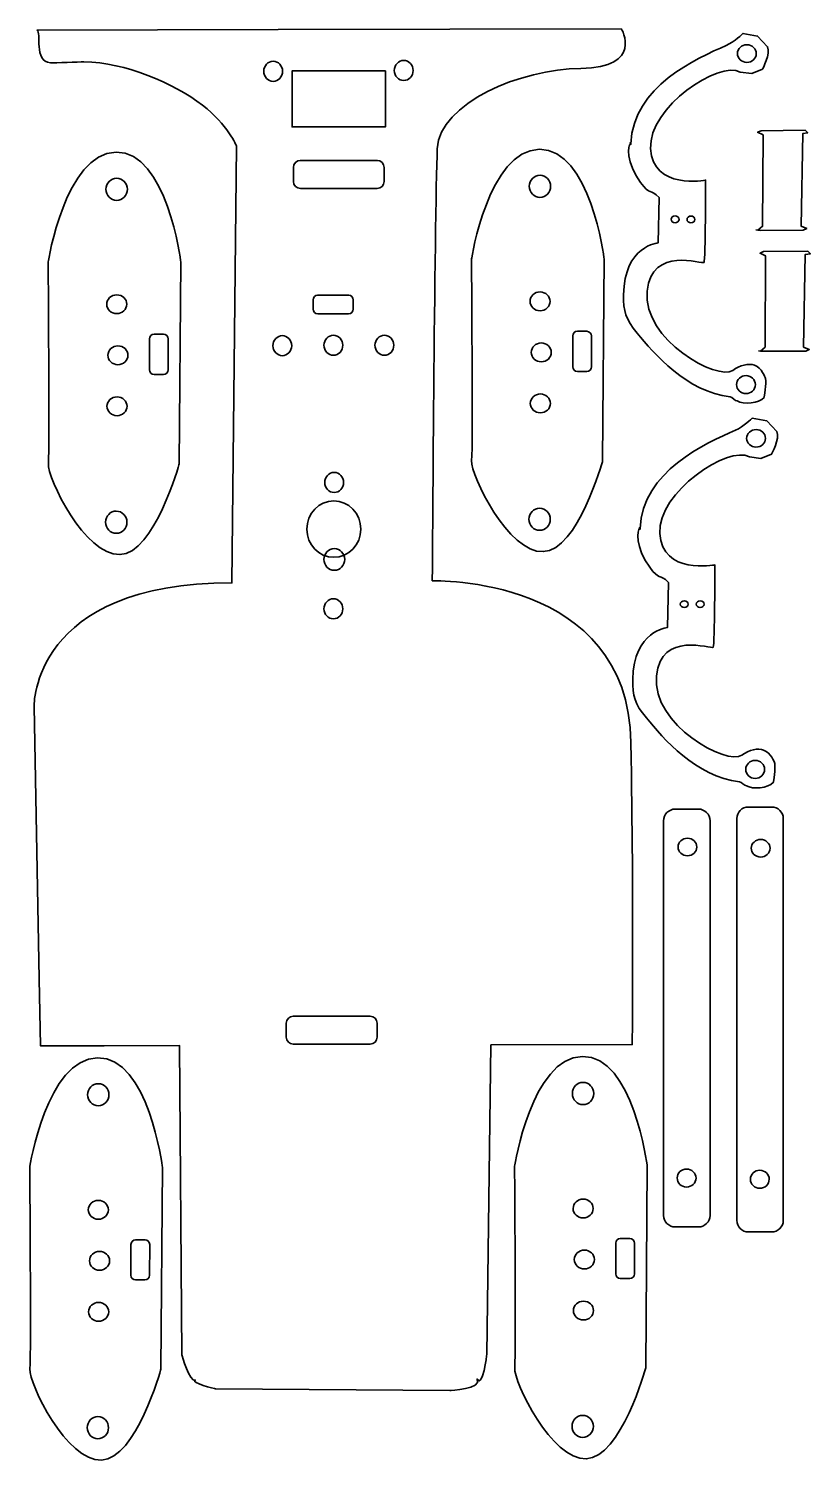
# Model space of a CAD drawing. Header units: centimetres. Extents: x 0.2 to 16, y 0.3 to 29.3.
import ezdxf

# ---------------------------------------------------------------- set-up
doc = ezdxf.new("R2010")
doc.units = ezdxf.units.CM

msp = doc.modelspace()

# ---------------------------------------------------------------- linework, layer by layer
at = {"color": 205, "linetype": 'Continuous', "lineweight": 35, "true_color": 0x846699}
msp.add_lwpolyline([(7.4, 28.472), (7.4, 27.338), (5.512, 27.338), (5.512, 28.472), (7.4, 28.472)], close=True, dxfattribs=at)
at = {"color": 18, "linetype": 'Continuous', "lineweight": 35, "true_color": 0x000000}
for points in [[(14.937, 25.249), (14.999, 25.243), (15.856, 25.248), (15.926, 25.282), (15.811, 25.33), (15.847, 27.205), (15.949, 27.219), (15.898, 27.271), (15.005, 27.262), (14.933, 27.229), (15.044, 27.175), (15.033, 25.328), (14.937, 25.249)], [(14.937, 25.249), (14.898, 25.253)], [(14.988, 22.802), (15.05, 22.796), (15.907, 22.801), (15.977, 22.835), (15.862, 22.883), (15.898, 24.758), (16, 24.772), (15.949, 24.824), (15.055, 24.815), (14.984, 24.782), (15.095, 24.728), (15.084, 22.881), (14.988, 22.802)], [(14.988, 22.802), (14.949, 22.806)]]:
    msp.add_lwpolyline(points, dxfattribs=at)
at = {"color": 205, "linetype": 'Continuous', "lineweight": 35, "true_color": 0x846699}
for points, knots in [([(0.347, 29.294), (0.347, 29.294), (5.232, 29.309), (5.232, 29.309), (5.232, 29.309), (12.175, 29.327), (12.175, 29.327), (12.175, 29.327), (12.633, 28.533), (11.352, 28.524), (10.148, 28.516), (8.486, 27.816), (8.45, 26.898), (8.395, 25.498), (8.348, 18.151), (8.348, 18.151), (8.348, 18.151), (12.315, 18.262), (12.37, 14.875), (12.425, 11.48), (12.395, 8.762), (12.395, 8.762), (12.395, 8.762), (9.536, 8.756), (9.536, 8.756), (9.536, 8.756), (9.452, 2.489), (9.452, 2.489), (9.452, 2.489), (9.366, 1.788), (9.256, 1.991), (9.366, 1.788), (8.7, 1.759), (8.7, 1.759), (8.7, 1.759), (3.96, 1.795), (3.96, 1.795), (3.96, 1.795), (3.44, 1.918), (3.55, 1.969), (3.44, 1.918), (3.278, 2.482), (3.278, 2.482), (3.278, 2.482), (3.235, 8.743), (3.235, 8.743), (3.235, 8.743), (1.704, 8.739), (1.704, 8.739), (1.704, 8.739), (0.415, 8.737), (0.415, 8.737), (0.415, 8.737), (0.39, 10.095), (0.39, 10.095), (0.39, 10.095), (0.288, 15.603), (0.288, 15.603), (0.288, 15.603), (0.234, 18.116), (4.293, 18.109), (4.293, 18.109), (4.386, 26.948), (4.386, 26.948), (4.386, 26.948), (4.203, 27.391), (3.698, 27.777), (3.108, 28.229), (2.138, 28.645), (1.295, 28.655), (1.189, 28.656), (0.719, 28.629), (0.619, 28.636), (0.275, 28.659), (0.444, 29.264), (0.347, 29.294)], [0, 0, 0, 0, 1, 1, 1, 2, 2, 2, 3, 3, 3, 4, 4, 4, 5, 5, 5, 6, 6, 6, 7, 7, 7, 8, 8, 8, 9, 9, 9, 10, 10, 10, 11, 11, 11, 12, 12, 12, 13, 13, 13, 14, 14, 14, 15, 15, 15, 16, 16, 16, 17, 17, 17, 18, 18, 18, 19, 19, 19, 20, 20, 20, 21, 21, 21, 22, 22, 22, 23, 23, 23, 24, 24, 24, 25, 25, 25, 25]), ([(12.358, 26.999), (12.307, 26.976), (12.263, 26.62), (12.564, 26.212), (12.761, 25.944), (12.756, 26.094), (12.942, 25.908), (12.942, 25.908), (12.922, 24.992), (12.922, 24.992), (12.922, 24.992), (12.233, 24.933), (12.22, 23.942), (12.215, 23.606), (12.26, 23.448), (12.495, 23.164), (12.833, 22.756), (13.501, 21.967), (14.38, 21.874), (14.424, 21.869), (14.476, 21.79), (14.52, 21.79), (14.646, 21.714), (14.961, 21.736), (15.065, 21.862), (15.065, 21.862), (15.113, 22.147), (15.091, 22.244), (15.083, 22.28), (15.021, 22.455), (14.869, 22.513), (14.755, 22.557), (14.573, 22.517), (14.428, 22.409), (14.137, 22.191), (12.6, 23.02), (12.697, 24.016), (12.788, 24.939), (13.82, 24.547), (13.849, 24.596), (13.879, 24.648), (13.881, 26.262), (13.881, 26.262), (13.881, 26.262), (12.814, 26.056), (12.767, 26.899), (12.72, 27.741), (14.165, 28.693), (14.579, 28.447), (14.579, 28.447), (14.815, 28.418), (14.815, 28.418), (14.815, 28.418), (15.03, 28.505), (15.03, 28.505), (15.03, 28.505), (15.203, 28.821), (15.134, 28.961), (15.134, 28.961), (14.931, 29.176), (14.931, 29.176), (14.931, 29.176), (14.634, 29.23), (14.634, 29.23), (14.631, 29.225), (14.464, 29.061), (14.298, 28.988), (13.703, 28.728), (12.407, 28.154), (12.368, 26.999)], [0, 0, 0, 0, 1, 1, 1, 2, 2, 2, 3, 3, 3, 4, 4, 4, 5, 5, 5, 6, 6, 6, 7, 7, 7, 8, 8, 8, 9, 9, 9, 10, 10, 10, 11, 11, 11, 12, 12, 12, 13, 13, 13, 14, 14, 14, 15, 15, 15, 16, 16, 16, 17, 17, 17, 18, 18, 18, 19, 19, 19, 20, 20, 20, 21, 21, 21, 22, 22, 22, 23, 23, 23, 23]), ([(14.905, 28.822), (14.905, 28.724), (14.819, 28.645), (14.714, 28.645), (14.609, 28.646), (14.524, 28.726), (14.524, 28.824), (14.525, 28.922), (14.61, 29.001), (14.715, 29.001), (14.821, 29), (14.906, 28.92), (14.905, 28.822)], [0, 0, 0, 0, 1, 1, 1, 2, 2, 2, 3, 3, 3, 4, 4, 4, 4]), ([(5.128, 28.261), (5.023, 28.261), (4.937, 28.352), (4.937, 28.464), (4.937, 28.576), (5.023, 28.667), (5.128, 28.667), (5.233, 28.667), (5.318, 28.576), (5.318, 28.464), (5.318, 28.352), (5.233, 28.261), (5.128, 28.261)], [0, 0, 0, 0, 1, 1, 1, 2, 2, 2, 3, 3, 3, 4, 4, 4, 4]), ([(7.77, 28.278), (7.664, 28.278), (7.579, 28.369), (7.579, 28.481), (7.579, 28.593), (7.664, 28.684), (7.769, 28.684), (7.875, 28.684), (7.96, 28.593), (7.96, 28.481), (7.96, 28.369), (7.875, 28.278), (7.77, 28.278)], [0, 0, 0, 0, 1, 1, 1, 2, 2, 2, 3, 3, 3, 4, 4, 4, 4]), ([(3.258, 24.61), (3.258, 24.61), (3.227, 20.52), (3.227, 20.52), (3.227, 20.52), (2.726, 18.705), (2.024, 18.68), (1.322, 18.655), (0.551, 20.23), (0.577, 20.525), (0.602, 20.821), (0.574, 24.607), (0.574, 24.607), (0.574, 24.607), (0.917, 26.805), (1.947, 26.826), (2.977, 26.847), (3.258, 24.61), (3.258, 24.61)], [0, 0, 0, 0, 1, 1, 1, 2, 2, 2, 3, 3, 3, 4, 4, 4, 5, 5, 5, 6, 6, 6, 6]), ([(3.258, 24.61), (3.258, 24.61), (3.227, 20.52), (3.227, 20.52), (3.227, 20.52), (2.726, 18.705), (2.024, 18.68), (1.322, 18.655), (0.551, 20.23), (0.577, 20.525), (0.602, 20.821), (0.574, 24.607), (0.574, 24.607), (0.574, 24.607), (0.917, 26.805), (1.947, 26.826), (2.977, 26.847), (3.258, 24.61), (3.258, 24.61)], [0, 0, 0, 0, 1, 1, 1, 2, 2, 2, 3, 3, 3, 4, 4, 4, 5, 5, 5, 6, 6, 6, 6]), ([(11.826, 24.67), (11.826, 24.67), (11.796, 20.579), (11.796, 20.579), (11.796, 20.579), (11.295, 18.765), (10.593, 18.74), (9.891, 18.715), (9.119, 20.289), (9.145, 20.584), (9.171, 20.88), (9.142, 24.666), (9.142, 24.666), (9.142, 24.666), (9.485, 26.864), (10.515, 26.885), (11.545, 26.906), (11.826, 24.67), (11.826, 24.67)], [0, 0, 0, 0, 1, 1, 1, 2, 2, 2, 3, 3, 3, 4, 4, 4, 5, 5, 5, 6, 6, 6, 6]), ([(11.826, 24.67), (11.826, 24.67), (11.796, 20.579), (11.796, 20.579), (11.796, 20.579), (11.295, 18.765), (10.593, 18.74), (9.891, 18.715), (9.119, 20.289), (9.145, 20.584), (9.171, 20.88), (9.142, 24.666), (9.142, 24.666), (9.142, 24.666), (9.485, 26.864), (10.515, 26.885), (11.545, 26.906), (11.826, 24.67), (11.826, 24.67)], [0, 0, 0, 0, 1, 1, 1, 2, 2, 2, 3, 3, 3, 4, 4, 4, 5, 5, 5, 6, 6, 6, 6]), ([(7.374, 26.519), (7.374, 26.519), (7.374, 26.235), (7.374, 26.235), (7.374, 26.157), (7.311, 26.093), (7.233, 26.093), (7.233, 26.093), (5.679, 26.093), (5.679, 26.093), (5.601, 26.093), (5.537, 26.157), (5.537, 26.235), (5.537, 26.235), (5.537, 26.519), (5.537, 26.519), (5.537, 26.597), (5.601, 26.66), (5.679, 26.66), (5.679, 26.66), (7.233, 26.66), (7.233, 26.66), (7.311, 26.66), (7.374, 26.597), (7.374, 26.519)], [0, 0, 0, 0, 1, 1, 1, 2, 2, 2, 3, 3, 3, 4, 4, 4, 5, 5, 5, 6, 6, 6, 7, 7, 7, 8, 8, 8, 8]), ([(2.176, 26.076), (2.176, 25.952), (2.079, 25.852), (1.96, 25.852), (1.841, 25.852), (1.744, 25.953), (1.744, 26.077), (1.744, 26.2), (1.841, 26.301), (1.96, 26.301), (2.079, 26.301), (2.176, 26.2), (2.176, 26.076)], [0, 0, 0, 0, 1, 1, 1, 2, 2, 2, 3, 3, 3, 4, 4, 4, 4]), ([(2.176, 26.076), (2.176, 25.952), (2.079, 25.852), (1.96, 25.852), (1.841, 25.852), (1.744, 25.953), (1.744, 26.077), (1.744, 26.2), (1.841, 26.301), (1.96, 26.301), (2.079, 26.301), (2.176, 26.2), (2.176, 26.076)], [0, 0, 0, 0, 1, 1, 1, 2, 2, 2, 3, 3, 3, 4, 4, 4, 4]), ([(10.744, 26.135), (10.744, 26.012), (10.647, 25.911), (10.528, 25.911), (10.409, 25.911), (10.312, 26.012), (10.312, 26.136), (10.313, 26.26), (10.409, 26.36), (10.529, 26.36), (10.648, 26.36), (10.744, 26.259), (10.744, 26.135)], [0, 0, 0, 0, 1, 1, 1, 2, 2, 2, 3, 3, 3, 4, 4, 4, 4]), ([(10.744, 26.135), (10.744, 26.012), (10.647, 25.911), (10.528, 25.911), (10.409, 25.911), (10.312, 26.012), (10.312, 26.136), (10.313, 26.26), (10.409, 26.36), (10.529, 26.36), (10.648, 26.36), (10.744, 26.259), (10.744, 26.135)], [0, 0, 0, 0, 1, 1, 1, 2, 2, 2, 3, 3, 3, 4, 4, 4, 4]), ([(13.343, 25.467), (13.343, 25.43), (13.307, 25.399), (13.262, 25.399), (13.218, 25.4), (13.182, 25.43), (13.182, 25.468), (13.182, 25.505), (13.218, 25.535), (13.263, 25.535), (13.307, 25.535), (13.343, 25.504), (13.343, 25.467)], [0, 0, 0, 0, 1, 1, 1, 2, 2, 2, 3, 3, 3, 4, 4, 4, 4]), ([(13.665, 25.466), (13.665, 25.428), (13.628, 25.398), (13.584, 25.398), (13.54, 25.398), (13.504, 25.429), (13.504, 25.466), (13.504, 25.504), (13.54, 25.534), (13.584, 25.534), (13.629, 25.534), (13.665, 25.503), (13.665, 25.466)], [0, 0, 0, 0, 1, 1, 1, 2, 2, 2, 3, 3, 3, 4, 4, 4, 4]), ([(2.165, 23.748), (2.164, 23.643), (2.073, 23.557), (1.961, 23.558), (1.849, 23.558), (1.758, 23.643), (1.758, 23.748), (1.758, 23.853), (1.849, 23.939), (1.962, 23.939), (2.074, 23.938), (2.165, 23.853), (2.165, 23.748)], [0, 0, 0, 0, 1, 1, 1, 2, 2, 2, 3, 3, 3, 4, 4, 4, 4]), ([(6.748, 23.838), (6.748, 23.838), (6.748, 23.649), (6.748, 23.649), (6.748, 23.597), (6.706, 23.555), (6.653, 23.555), (6.653, 23.555), (6.03, 23.555), (6.03, 23.555), (5.978, 23.555), (5.935, 23.597), (5.935, 23.649), (5.935, 23.649), (5.935, 23.838), (5.935, 23.838), (5.935, 23.89), (5.978, 23.933), (6.03, 23.933), (6.03, 23.933), (6.653, 23.933), (6.653, 23.933), (6.706, 23.933), (6.748, 23.89), (6.748, 23.838)], [0, 0, 0, 0, 1, 1, 1, 2, 2, 2, 3, 3, 3, 4, 4, 4, 5, 5, 5, 6, 6, 6, 7, 7, 7, 8, 8, 8, 8]), ([(10.733, 23.807), (10.733, 23.702), (10.642, 23.617), (10.529, 23.617), (10.417, 23.617), (10.326, 23.702), (10.326, 23.808), (10.327, 23.913), (10.418, 23.998), (10.53, 23.998), (10.642, 23.998), (10.733, 23.912), (10.733, 23.807)], [0, 0, 0, 0, 1, 1, 1, 2, 2, 2, 3, 3, 3, 4, 4, 4, 4]), ([(2.905, 22.329), (2.905, 22.329), (2.716, 22.329), (2.716, 22.329), (2.664, 22.329), (2.622, 22.371), (2.622, 22.424), (2.622, 22.424), (2.622, 23.047), (2.622, 23.047), (2.622, 23.099), (2.665, 23.142), (2.717, 23.142), (2.717, 23.142), (2.906, 23.142), (2.906, 23.142), (2.958, 23.141), (3.001, 23.099), (3.001, 23.047), (3.001, 23.047), (3, 22.423), (3, 22.423), (3, 22.371), (2.957, 22.329), (2.905, 22.329)], [0, 0, 0, 0, 1, 1, 1, 2, 2, 2, 3, 3, 3, 4, 4, 4, 5, 5, 5, 6, 6, 6, 7, 7, 7, 8, 8, 8, 8]), ([(5.313, 23.113), (5.418, 23.113), (5.503, 23.022), (5.503, 22.91), (5.503, 22.798), (5.418, 22.707), (5.313, 22.707), (5.208, 22.707), (5.122, 22.798), (5.122, 22.91), (5.122, 23.022), (5.208, 23.113), (5.313, 23.113)], [0, 0, 0, 0, 1, 1, 1, 2, 2, 2, 3, 3, 3, 4, 4, 4, 4]), ([(6.346, 23.121), (6.451, 23.121), (6.536, 23.03), (6.536, 22.918), (6.536, 22.806), (6.451, 22.715), (6.346, 22.715), (6.241, 22.715), (6.155, 22.806), (6.155, 22.918), (6.155, 23.03), (6.241, 23.121), (6.346, 23.121)], [0, 0, 0, 0, 1, 1, 1, 2, 2, 2, 3, 3, 3, 4, 4, 4, 4]), ([(6.346, 23.121), (6.451, 23.121), (6.536, 23.03), (6.536, 22.918), (6.536, 22.806), (6.451, 22.715), (6.346, 22.715), (6.241, 22.715), (6.155, 22.806), (6.155, 22.918), (6.155, 23.03), (6.241, 23.121), (6.346, 23.121)], [0, 0, 0, 0, 1, 1, 1, 2, 2, 2, 3, 3, 3, 4, 4, 4, 4]), ([(6.346, 23.121), (6.451, 23.121), (6.536, 23.03), (6.536, 22.918), (6.536, 22.806), (6.451, 22.715), (6.346, 22.715), (6.241, 22.715), (6.155, 22.806), (6.155, 22.918), (6.155, 23.03), (6.241, 23.121), (6.346, 23.121)], [0, 0, 0, 0, 1, 1, 1, 2, 2, 2, 3, 3, 3, 4, 4, 4, 4]), ([(7.379, 23.121), (7.484, 23.121), (7.569, 23.03), (7.569, 22.918), (7.569, 22.806), (7.484, 22.715), (7.379, 22.715), (7.274, 22.715), (7.188, 22.806), (7.188, 22.918), (7.188, 23.03), (7.274, 23.121), (7.379, 23.121)], [0, 0, 0, 0, 1, 1, 1, 2, 2, 2, 3, 3, 3, 4, 4, 4, 4]), ([(10.757, 22.774), (10.757, 22.669), (10.666, 22.584), (10.554, 22.584), (10.441, 22.584), (10.35, 22.669), (10.351, 22.775), (10.351, 22.88), (10.442, 22.965), (10.554, 22.965), (10.666, 22.965), (10.757, 22.879), (10.757, 22.774)], [0, 0, 0, 0, 1, 1, 1, 2, 2, 2, 3, 3, 3, 4, 4, 4, 4]), ([(10.757, 22.774), (10.757, 22.669), (10.666, 22.584), (10.554, 22.584), (10.441, 22.584), (10.35, 22.669), (10.351, 22.775), (10.351, 22.88), (10.442, 22.965), (10.554, 22.965), (10.666, 22.965), (10.757, 22.879), (10.757, 22.774)], [0, 0, 0, 0, 1, 1, 1, 2, 2, 2, 3, 3, 3, 4, 4, 4, 4]), ([(11.473, 22.388), (11.473, 22.388), (11.284, 22.388), (11.284, 22.388), (11.232, 22.388), (11.19, 22.431), (11.19, 22.483), (11.19, 22.483), (11.191, 23.107), (11.191, 23.107), (11.191, 23.159), (11.233, 23.201), (11.285, 23.201), (11.285, 23.201), (11.474, 23.201), (11.474, 23.201), (11.527, 23.201), (11.569, 23.158), (11.569, 23.106), (11.569, 23.106), (11.568, 22.482), (11.568, 22.482), (11.568, 22.43), (11.526, 22.388), (11.473, 22.388)], [0, 0, 0, 0, 1, 1, 1, 2, 2, 2, 3, 3, 3, 4, 4, 4, 5, 5, 5, 6, 6, 6, 7, 7, 7, 8, 8, 8, 8]), ([(2.189, 22.715), (2.189, 22.61), (2.097, 22.524), (1.985, 22.525), (1.873, 22.525), (1.782, 22.61), (1.782, 22.715), (1.782, 22.82), (1.874, 22.906), (1.986, 22.906), (2.098, 22.905), (2.189, 22.82), (2.189, 22.715)], [0, 0, 0, 0, 1, 1, 1, 2, 2, 2, 3, 3, 3, 4, 4, 4, 4]), ([(2.189, 22.715), (2.189, 22.61), (2.097, 22.524), (1.985, 22.525), (1.873, 22.525), (1.782, 22.61), (1.782, 22.715), (1.782, 22.82), (1.874, 22.906), (1.986, 22.906), (2.098, 22.905), (2.189, 22.82), (2.189, 22.715)], [0, 0, 0, 0, 1, 1, 1, 2, 2, 2, 3, 3, 3, 4, 4, 4, 4]), ([(14.888, 22.121), (14.887, 22.02), (14.802, 21.939), (14.697, 21.94), (14.592, 21.94), (14.506, 22.022), (14.507, 22.122), (14.507, 22.223), (14.593, 22.304), (14.698, 22.304), (14.803, 22.303), (14.888, 22.221), (14.888, 22.121)], [0, 0, 0, 0, 1, 1, 1, 2, 2, 2, 3, 3, 3, 4, 4, 4, 4]), ([(2.171, 21.682), (2.17, 21.577), (2.079, 21.492), (1.967, 21.492), (1.855, 21.492), (1.764, 21.577), (1.764, 21.682), (1.764, 21.788), (1.855, 21.873), (1.968, 21.873), (2.08, 21.873), (2.171, 21.787), (2.171, 21.682)], [0, 0, 0, 0, 1, 1, 1, 2, 2, 2, 3, 3, 3, 4, 4, 4, 4]), ([(10.739, 21.741), (10.739, 21.636), (10.648, 21.551), (10.535, 21.551), (10.423, 21.551), (10.332, 21.637), (10.332, 21.742), (10.333, 21.847), (10.424, 21.932), (10.536, 21.932), (10.648, 21.932), (10.739, 21.846), (10.739, 21.741)], [0, 0, 0, 0, 1, 1, 1, 2, 2, 2, 3, 3, 3, 4, 4, 4, 4]), ([(12.544, 19.21), (12.493, 19.187), (12.449, 18.83), (12.75, 18.423), (12.947, 18.155), (12.942, 18.304), (13.129, 18.118), (13.129, 18.118), (13.108, 17.203), (13.108, 17.203), (13.108, 17.203), (12.419, 17.143), (12.406, 16.153), (12.401, 15.817), (12.446, 15.658), (12.681, 15.374), (13.019, 14.966), (13.687, 14.178), (14.567, 14.084), (14.61, 14.08), (14.662, 14.001), (14.706, 14), (14.832, 13.925), (15.147, 13.947), (15.251, 14.072), (15.251, 14.072), (15.3, 14.357), (15.278, 14.454), (15.269, 14.491), (15.207, 14.665), (15.055, 14.724), (14.942, 14.768), (14.759, 14.728), (14.614, 14.619), (14.323, 14.402), (12.786, 15.231), (12.884, 16.226), (12.974, 17.15), (14.006, 16.758), (14.035, 16.807), (14.065, 16.858), (14.067, 18.472), (14.067, 18.472), (14.067, 18.472), (13.001, 18.267), (12.954, 19.109), (12.906, 19.952), (14.351, 20.904), (14.766, 20.658), (14.766, 20.658), (15.001, 20.629), (15.001, 20.629), (15.001, 20.629), (15.216, 20.715), (15.216, 20.715), (15.216, 20.715), (15.389, 21.031), (15.321, 21.171), (15.321, 21.171), (15.118, 21.386), (15.118, 21.386), (15.118, 21.386), (14.82, 21.44), (14.82, 21.44), (14.817, 21.436), (14.65, 21.271), (14.485, 21.199), (13.889, 20.939), (12.594, 20.365), (12.554, 19.21)], [0, 0, 0, 0, 1, 1, 1, 2, 2, 2, 3, 3, 3, 4, 4, 4, 5, 5, 5, 6, 6, 6, 7, 7, 7, 8, 8, 8, 9, 9, 9, 10, 10, 10, 11, 11, 11, 12, 12, 12, 13, 13, 13, 14, 14, 14, 15, 15, 15, 16, 16, 16, 17, 17, 17, 18, 18, 18, 19, 19, 19, 20, 20, 20, 21, 21, 21, 22, 22, 22, 23, 23, 23, 23]), ([(15.092, 21.033), (15.091, 20.935), (15.006, 20.855), (14.9, 20.856), (14.795, 20.856), (14.71, 20.936), (14.711, 21.034), (14.711, 21.132), (14.797, 21.212), (14.902, 21.211), (15.007, 21.211), (15.092, 21.131), (15.092, 21.033)], [0, 0, 0, 0, 1, 1, 1, 2, 2, 2, 3, 3, 3, 4, 4, 4, 4]), ([(6.363, 20.344), (6.468, 20.344), (6.553, 20.253), (6.553, 20.141), (6.553, 20.029), (6.468, 19.938), (6.363, 19.938), (6.258, 19.938), (6.172, 20.029), (6.172, 20.141), (6.172, 20.253), (6.258, 20.344), (6.363, 20.344)], [0, 0, 0, 0, 1, 1, 1, 2, 2, 2, 3, 3, 3, 4, 4, 4, 4]), ([(6.355, 19.769), (6.657, 19.769), (6.902, 19.513), (6.902, 19.197), (6.902, 18.882), (6.657, 18.626), (6.355, 18.626), (6.053, 18.626), (5.808, 18.882), (5.808, 19.197), (5.808, 19.513), (6.053, 19.769), (6.355, 19.769)], [0, 0, 0, 0, 1, 1, 1, 2, 2, 2, 3, 3, 3, 4, 4, 4, 4]), ([(2.168, 19.337), (2.168, 19.213), (2.071, 19.112), (1.952, 19.113), (1.832, 19.113), (1.736, 19.213), (1.736, 19.337), (1.736, 19.461), (1.833, 19.561), (1.952, 19.561), (2.071, 19.561), (2.168, 19.46), (2.168, 19.337)], [0, 0, 0, 0, 1, 1, 1, 2, 2, 2, 3, 3, 3, 4, 4, 4, 4]), ([(2.168, 19.337), (2.168, 19.213), (2.071, 19.112), (1.952, 19.113), (1.832, 19.113), (1.736, 19.213), (1.736, 19.337), (1.736, 19.461), (1.833, 19.561), (1.952, 19.561), (2.071, 19.561), (2.168, 19.46), (2.168, 19.337)], [0, 0, 0, 0, 1, 1, 1, 2, 2, 2, 3, 3, 3, 4, 4, 4, 4]), ([(10.736, 19.396), (10.736, 19.272), (10.639, 19.172), (10.52, 19.172), (10.401, 19.172), (10.304, 19.273), (10.304, 19.396), (10.304, 19.52), (10.401, 19.621), (10.52, 19.621), (10.64, 19.62), (10.736, 19.52), (10.736, 19.396)], [0, 0, 0, 0, 1, 1, 1, 2, 2, 2, 3, 3, 3, 4, 4, 4, 4]), ([(10.736, 19.396), (10.736, 19.272), (10.639, 19.172), (10.52, 19.172), (10.401, 19.172), (10.304, 19.273), (10.304, 19.396), (10.304, 19.52), (10.401, 19.621), (10.52, 19.621), (10.64, 19.62), (10.736, 19.52), (10.736, 19.396)], [0, 0, 0, 0, 1, 1, 1, 2, 2, 2, 3, 3, 3, 4, 4, 4, 4]), ([(6.365, 18.803), (6.481, 18.803), (6.575, 18.705), (6.575, 18.583), (6.575, 18.462), (6.481, 18.363), (6.365, 18.363), (6.249, 18.363), (6.155, 18.462), (6.155, 18.583), (6.155, 18.705), (6.249, 18.803), (6.365, 18.803)], [0, 0, 0, 0, 1, 1, 1, 2, 2, 2, 3, 3, 3, 4, 4, 4, 4]), ([(6.346, 17.787), (6.451, 17.787), (6.536, 17.696), (6.536, 17.584), (6.536, 17.472), (6.451, 17.381), (6.346, 17.381), (6.241, 17.381), (6.155, 17.472), (6.155, 17.584), (6.155, 17.696), (6.241, 17.787), (6.346, 17.787)], [0, 0, 0, 0, 1, 1, 1, 2, 2, 2, 3, 3, 3, 4, 4, 4, 4]), ([(13.529, 17.678), (13.529, 17.64), (13.493, 17.61), (13.448, 17.61), (13.404, 17.61), (13.368, 17.641), (13.368, 17.678), (13.368, 17.716), (13.405, 17.746), (13.449, 17.746), (13.493, 17.745), (13.529, 17.715), (13.529, 17.678)], [0, 0, 0, 0, 1, 1, 1, 2, 2, 2, 3, 3, 3, 4, 4, 4, 4]), ([(13.851, 17.676), (13.851, 17.639), (13.815, 17.609), (13.77, 17.609), (13.726, 17.609), (13.69, 17.64), (13.69, 17.677), (13.69, 17.714), (13.726, 17.745), (13.771, 17.744), (13.815, 17.744), (13.851, 17.714), (13.851, 17.676)], [0, 0, 0, 0, 1, 1, 1, 2, 2, 2, 3, 3, 3, 4, 4, 4, 4]), ([(15.074, 14.331), (15.074, 14.231), (14.988, 14.15), (14.883, 14.15), (14.778, 14.151), (14.693, 14.232), (14.693, 14.333), (14.694, 14.433), (14.779, 14.515), (14.884, 14.514), (14.989, 14.514), (15.075, 14.432), (15.074, 14.331)], [0, 0, 0, 0, 1, 1, 1, 2, 2, 2, 3, 3, 3, 4, 4, 4, 4]), ([(13.703, 12.761), (13.703, 12.663), (13.617, 12.583), (13.512, 12.584), (13.407, 12.584), (13.322, 12.664), (13.322, 12.762), (13.322, 12.861), (13.408, 12.94), (13.513, 12.939), (13.618, 12.939), (13.703, 12.859), (13.703, 12.761)], [0, 0, 0, 0, 1, 1, 1, 2, 2, 2, 3, 3, 3, 4, 4, 4, 4]), ([(15.185, 12.736), (15.184, 12.637), (15.099, 12.558), (14.994, 12.558), (14.888, 12.559), (14.803, 12.639), (14.804, 12.737), (14.804, 12.835), (14.89, 12.914), (14.995, 12.914), (15.1, 12.914), (15.185, 12.834), (15.185, 12.736)], [0, 0, 0, 0, 1, 1, 1, 2, 2, 2, 3, 3, 3, 4, 4, 4, 4]), ([(7.231, 9.196), (7.231, 9.196), (7.231, 8.912), (7.231, 8.912), (7.231, 8.834), (7.167, 8.77), (7.089, 8.77), (7.089, 8.77), (5.535, 8.77), (5.535, 8.77), (5.457, 8.77), (5.393, 8.834), (5.393, 8.912), (5.393, 8.912), (5.393, 9.196), (5.393, 9.196), (5.393, 9.274), (5.457, 9.338), (5.535, 9.338), (5.535, 9.338), (7.089, 9.338), (7.089, 9.338), (7.167, 9.338), (7.231, 9.274), (7.231, 9.196)], [0, 0, 0, 0, 1, 1, 1, 2, 2, 2, 3, 3, 3, 4, 4, 4, 5, 5, 5, 6, 6, 6, 7, 7, 7, 8, 8, 8, 8]), ([(2.885, 6.28), (2.885, 6.28), (2.855, 2.19), (2.855, 2.19), (2.855, 2.19), (2.354, 0.375), (1.652, 0.35), (0.95, 0.325), (0.179, 1.899), (0.204, 2.195), (0.23, 2.49), (0.201, 6.277), (0.201, 6.277), (0.201, 6.277), (0.544, 8.475), (1.574, 8.495), (2.604, 8.516), (2.885, 6.28), (2.885, 6.28)], [0, 0, 0, 0, 1, 1, 1, 2, 2, 2, 3, 3, 3, 4, 4, 4, 5, 5, 5, 6, 6, 6, 6]), ([(2.885, 6.28), (2.885, 6.28), (2.855, 2.19), (2.855, 2.19), (2.855, 2.19), (2.354, 0.375), (1.652, 0.35), (0.95, 0.325), (0.179, 1.899), (0.204, 2.195), (0.23, 2.49), (0.201, 6.277), (0.201, 6.277), (0.201, 6.277), (0.544, 8.475), (1.574, 8.495), (2.604, 8.516), (2.885, 6.28), (2.885, 6.28)], [0, 0, 0, 0, 1, 1, 1, 2, 2, 2, 3, 3, 3, 4, 4, 4, 5, 5, 5, 6, 6, 6, 6]), ([(12.698, 6.305), (12.698, 6.305), (12.668, 2.215), (12.668, 2.215), (12.668, 2.215), (12.167, 0.4), (11.465, 0.375), (10.763, 0.35), (9.991, 1.925), (10.017, 2.22), (10.043, 2.516), (10.014, 6.302), (10.014, 6.302), (10.014, 6.302), (10.357, 8.5), (11.387, 8.521), (12.417, 8.542), (12.698, 6.305), (12.698, 6.305)], [0, 0, 0, 0, 1, 1, 1, 2, 2, 2, 3, 3, 3, 4, 4, 4, 5, 5, 5, 6, 6, 6, 6]), ([(12.698, 6.305), (12.698, 6.305), (12.668, 2.215), (12.668, 2.215), (12.668, 2.215), (12.167, 0.4), (11.465, 0.375), (10.763, 0.35), (9.991, 1.925), (10.017, 2.22), (10.043, 2.516), (10.014, 6.302), (10.014, 6.302), (10.014, 6.302), (10.357, 8.5), (11.387, 8.521), (12.417, 8.542), (12.698, 6.305), (12.698, 6.305)], [0, 0, 0, 0, 1, 1, 1, 2, 2, 2, 3, 3, 3, 4, 4, 4, 5, 5, 5, 6, 6, 6, 6]), ([(1.803, 7.746), (1.803, 7.622), (1.706, 7.522), (1.587, 7.522), (1.468, 7.522), (1.371, 7.622), (1.372, 7.746), (1.372, 7.87), (1.469, 7.971), (1.588, 7.97), (1.707, 7.97), (1.804, 7.87), (1.803, 7.746)], [0, 0, 0, 0, 1, 1, 1, 2, 2, 2, 3, 3, 3, 4, 4, 4, 4]), ([(1.803, 7.746), (1.803, 7.622), (1.706, 7.522), (1.587, 7.522), (1.468, 7.522), (1.371, 7.622), (1.372, 7.746), (1.372, 7.87), (1.469, 7.971), (1.588, 7.97), (1.707, 7.97), (1.804, 7.87), (1.803, 7.746)], [0, 0, 0, 0, 1, 1, 1, 2, 2, 2, 3, 3, 3, 4, 4, 4, 4]), ([(11.616, 7.771), (11.616, 7.647), (11.519, 7.547), (11.4, 7.547), (11.281, 7.547), (11.184, 7.648), (11.184, 7.772), (11.185, 7.896), (11.281, 7.996), (11.401, 7.996), (11.52, 7.996), (11.616, 7.895), (11.616, 7.771)], [0, 0, 0, 0, 1, 1, 1, 2, 2, 2, 3, 3, 3, 4, 4, 4, 4]), ([(11.616, 7.771), (11.616, 7.647), (11.519, 7.547), (11.4, 7.547), (11.281, 7.547), (11.184, 7.648), (11.184, 7.772), (11.185, 7.896), (11.281, 7.996), (11.401, 7.996), (11.52, 7.996), (11.616, 7.895), (11.616, 7.771)], [0, 0, 0, 0, 1, 1, 1, 2, 2, 2, 3, 3, 3, 4, 4, 4, 4]), ([(13.686, 6.06), (13.685, 5.959), (13.6, 5.878), (13.494, 5.878), (13.389, 5.879), (13.304, 5.961), (13.305, 6.061), (13.305, 6.161), (13.391, 6.243), (13.496, 6.242), (13.601, 6.242), (13.686, 6.16), (13.686, 6.06)], [0, 0, 0, 0, 1, 1, 1, 2, 2, 2, 3, 3, 3, 4, 4, 4, 4]), ([(15.167, 6.034), (15.167, 5.934), (15.081, 5.852), (14.976, 5.853), (14.871, 5.853), (14.786, 5.935), (14.786, 6.036), (14.787, 6.136), (14.872, 6.217), (14.977, 6.217), (15.083, 6.217), (15.168, 6.135), (15.167, 6.034)], [0, 0, 0, 0, 1, 1, 1, 2, 2, 2, 3, 3, 3, 4, 4, 4, 4]), ([(1.792, 5.417), (1.792, 5.312), (1.701, 5.227), (1.589, 5.227), (1.476, 5.227), (1.386, 5.313), (1.386, 5.418), (1.386, 5.523), (1.477, 5.608), (1.589, 5.608), (1.701, 5.608), (1.792, 5.523), (1.792, 5.417)], [0, 0, 0, 0, 1, 1, 1, 2, 2, 2, 3, 3, 3, 4, 4, 4, 4]), ([(11.605, 5.443), (11.605, 5.338), (11.514, 5.252), (11.402, 5.253), (11.289, 5.253), (11.198, 5.338), (11.199, 5.443), (11.199, 5.548), (11.29, 5.634), (11.402, 5.634), (11.514, 5.633), (11.605, 5.548), (11.605, 5.443)], [0, 0, 0, 0, 1, 1, 1, 2, 2, 2, 3, 3, 3, 4, 4, 4, 4]), ([(2.533, 3.998), (2.533, 3.998), (2.343, 3.999), (2.343, 3.999), (2.291, 3.999), (2.249, 4.041), (2.249, 4.093), (2.249, 4.093), (2.25, 4.717), (2.25, 4.717), (2.25, 4.769), (2.292, 4.811), (2.344, 4.811), (2.344, 4.811), (2.534, 4.811), (2.534, 4.811), (2.586, 4.811), (2.628, 4.769), (2.628, 4.717), (2.628, 4.717), (2.627, 4.093), (2.627, 4.093), (2.627, 4.041), (2.585, 3.998), (2.533, 3.998)], [0, 0, 0, 0, 1, 1, 1, 2, 2, 2, 3, 3, 3, 4, 4, 4, 5, 5, 5, 6, 6, 6, 7, 7, 7, 8, 8, 8, 8]), ([(12.345, 4.024), (12.345, 4.024), (12.156, 4.024), (12.156, 4.024), (12.104, 4.024), (12.062, 4.067), (12.062, 4.119), (12.062, 4.119), (12.063, 4.742), (12.063, 4.742), (12.063, 4.795), (12.105, 4.837), (12.157, 4.837), (12.157, 4.837), (12.346, 4.837), (12.346, 4.837), (12.399, 4.837), (12.441, 4.794), (12.441, 4.742), (12.441, 4.742), (12.44, 4.118), (12.44, 4.118), (12.44, 4.066), (12.398, 4.024), (12.345, 4.024)], [0, 0, 0, 0, 1, 1, 1, 2, 2, 2, 3, 3, 3, 4, 4, 4, 5, 5, 5, 6, 6, 6, 7, 7, 7, 8, 8, 8, 8]), ([(1.816, 4.384), (1.816, 4.279), (1.725, 4.194), (1.613, 4.194), (1.501, 4.194), (1.41, 4.28), (1.41, 4.385), (1.41, 4.49), (1.501, 4.575), (1.613, 4.575), (1.725, 4.575), (1.816, 4.49), (1.816, 4.384)], [0, 0, 0, 0, 1, 1, 1, 2, 2, 2, 3, 3, 3, 4, 4, 4, 4]), ([(1.816, 4.384), (1.816, 4.279), (1.725, 4.194), (1.613, 4.194), (1.501, 4.194), (1.41, 4.28), (1.41, 4.385), (1.41, 4.49), (1.501, 4.575), (1.613, 4.575), (1.725, 4.575), (1.816, 4.49), (1.816, 4.384)], [0, 0, 0, 0, 1, 1, 1, 2, 2, 2, 3, 3, 3, 4, 4, 4, 4]), ([(11.629, 4.41), (11.629, 4.305), (11.538, 4.22), (11.426, 4.22), (11.314, 4.22), (11.223, 4.305), (11.223, 4.41), (11.223, 4.516), (11.314, 4.601), (11.426, 4.601), (11.538, 4.601), (11.629, 4.515), (11.629, 4.41)], [0, 0, 0, 0, 1, 1, 1, 2, 2, 2, 3, 3, 3, 4, 4, 4, 4]), ([(11.629, 4.41), (11.629, 4.305), (11.538, 4.22), (11.426, 4.22), (11.314, 4.22), (11.223, 4.305), (11.223, 4.41), (11.223, 4.516), (11.314, 4.601), (11.426, 4.601), (11.538, 4.601), (11.629, 4.515), (11.629, 4.41)], [0, 0, 0, 0, 1, 1, 1, 2, 2, 2, 3, 3, 3, 4, 4, 4, 4]), ([(1.798, 3.352), (1.798, 3.246), (1.707, 3.161), (1.595, 3.161), (1.482, 3.161), (1.391, 3.247), (1.392, 3.352), (1.392, 3.457), (1.483, 3.542), (1.595, 3.542), (1.707, 3.542), (1.798, 3.457), (1.798, 3.352)], [0, 0, 0, 0, 1, 1, 1, 2, 2, 2, 3, 3, 3, 4, 4, 4, 4]), ([(11.611, 3.377), (11.611, 3.272), (11.52, 3.187), (11.407, 3.187), (11.295, 3.187), (11.204, 3.272), (11.204, 3.377), (11.205, 3.483), (11.296, 3.568), (11.408, 3.568), (11.52, 3.568), (11.611, 3.482), (11.611, 3.377)], [0, 0, 0, 0, 1, 1, 1, 2, 2, 2, 3, 3, 3, 4, 4, 4, 4]), ([(1.795, 1.006), (1.795, 0.882), (1.698, 0.782), (1.579, 0.782), (1.46, 0.782), (1.363, 0.883), (1.363, 1.007), (1.364, 1.131), (1.46, 1.231), (1.58, 1.231), (1.699, 1.231), (1.795, 1.13), (1.795, 1.006)], [0, 0, 0, 0, 1, 1, 1, 2, 2, 2, 3, 3, 3, 4, 4, 4, 4]), ([(1.795, 1.006), (1.795, 0.882), (1.698, 0.782), (1.579, 0.782), (1.46, 0.782), (1.363, 0.883), (1.363, 1.007), (1.364, 1.131), (1.46, 1.231), (1.58, 1.231), (1.699, 1.231), (1.795, 1.13), (1.795, 1.006)], [0, 0, 0, 0, 1, 1, 1, 2, 2, 2, 3, 3, 3, 4, 4, 4, 4]), ([(11.608, 1.032), (11.608, 0.908), (11.511, 0.807), (11.392, 0.808), (11.273, 0.808), (11.176, 0.908), (11.176, 1.032), (11.176, 1.156), (11.273, 1.256), (11.392, 1.256), (11.512, 1.256), (11.608, 1.156), (11.608, 1.032)], [0, 0, 0, 0, 1, 1, 1, 2, 2, 2, 3, 3, 3, 4, 4, 4, 4]), ([(11.608, 1.032), (11.608, 0.908), (11.511, 0.807), (11.392, 0.808), (11.273, 0.808), (11.176, 0.908), (11.176, 1.032), (11.176, 1.156), (11.273, 1.256), (11.392, 1.256), (11.512, 1.256), (11.608, 1.156), (11.608, 1.032)], [0, 0, 0, 0, 1, 1, 1, 2, 2, 2, 3, 3, 3, 4, 4, 4, 4])]:
    msp.add_open_spline(points, degree=3, knots=knots, dxfattribs=at)
for points in [[(12.358, 26.999), (12.354, 27.018), (12.354, 27.04), (12.368, 26.999)], [(12.368, 26.999), (12.364, 27), (12.361, 27), (12.358, 26.999)], [(12.368, 26.999), (12.366, 26.965), (12.361, 26.981), (12.358, 26.999)], [(12.544, 19.21), (12.54, 19.229), (12.54, 19.251), (12.554, 19.21)], [(12.554, 19.21), (12.551, 19.211), (12.547, 19.211), (12.544, 19.21)], [(12.554, 19.21), (12.553, 19.176), (12.547, 19.192), (12.544, 19.21)]]:
    msp.add_open_spline(points, degree=3, dxfattribs=at)
at = {"color": 18, "linetype": 'Continuous', "lineweight": 35, "true_color": 0x000000}
for points in [[(13.97, 13.294), (13.97, 13.294), (13.97, 5.305), (13.97, 5.305), (13.97, 5.176), (13.865, 5.07), (13.735, 5.07), (13.735, 5.07), (13.265, 5.07), (13.265, 5.07), (13.135, 5.07), (13.03, 5.176), (13.03, 5.305), (13.03, 5.305), (13.03, 13.294), (13.03, 13.294), (13.03, 13.423), (13.135, 13.529), (13.265, 13.529), (13.265, 13.529), (13.735, 13.529), (13.735, 13.529), (13.865, 13.529), (13.97, 13.423), (13.97, 13.294)], [(15.452, 13.336), (15.452, 13.336), (15.452, 5.204), (15.452, 5.204), (15.452, 5.074), (15.346, 4.969), (15.217, 4.969), (15.217, 4.969), (14.747, 4.969), (14.747, 4.969), (14.617, 4.969), (14.512, 5.074), (14.512, 5.204), (14.512, 5.204), (14.512, 13.336), (14.512, 13.336), (14.512, 13.466), (14.617, 13.571), (14.747, 13.571), (14.747, 13.571), (15.217, 13.571), (15.217, 13.571), (15.346, 13.571), (15.452, 13.466), (15.452, 13.336)]]:
    msp.add_open_spline(points, degree=3, knots=[0, 0, 0, 0, 1, 1, 1, 2, 2, 2, 3, 3, 3, 4, 4, 4, 5, 5, 5, 6, 6, 6, 7, 7, 7, 8, 8, 8, 8], dxfattribs=at)

doc.saveas('drawing.dxf')
